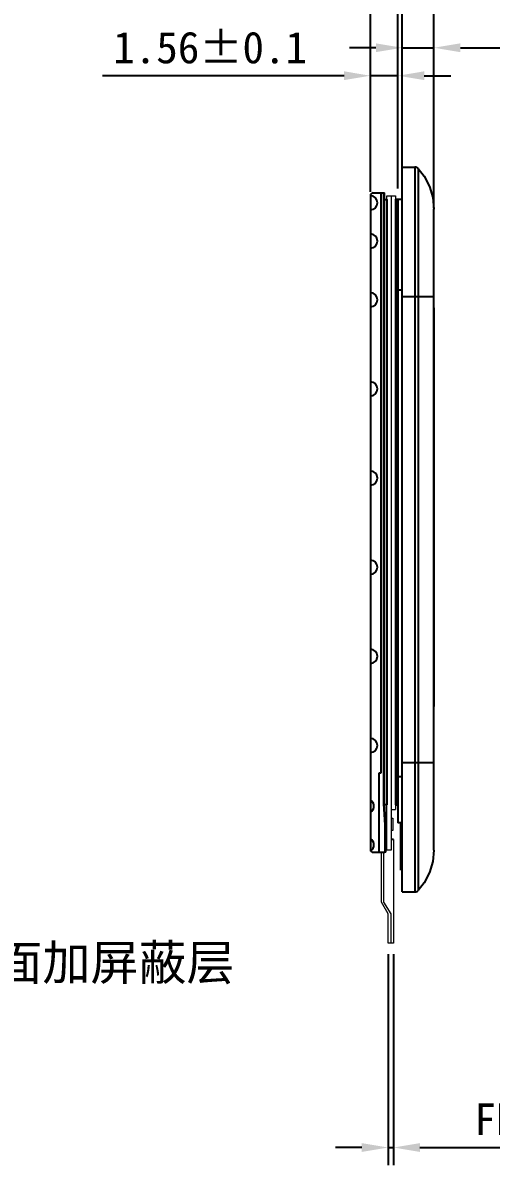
# Model space of a CAD drawing. Header units: millimetres. Extents: x -211 to 1637, y 270 to 770.
# Drawn here: x -120.5 to -93.9, y 513.4 to 578.3 of the extents above; entities that cross this region are included whole.
import ezdxf

# ---------------------------------------------------------------- set-up
doc = ezdxf.new("R2010")
doc.units = ezdxf.units.MM
for name, color, linetype in [('02___PRT_ALL_AXES', 7, 'Continuous'), ('BL-Housing', 7, 'Continuous'), ('BZ', 210, 'Continuous'), ('FPC', 5, 'Continuous'), ('标注', 3, 'Continuous')]:
    doc.layers.add(name, color=color, linetype=linetype)
doc.layers.add('BLU', color=2, linetype='Continuous', lineweight=5)
doc.layers.add('DIM1', color=7, linetype='Continuous', lineweight=13)
doc.styles.get("Standard").update_dxf_attribs({"font": 'txt', "bigfont": 'gbcbig.shx'})
doc.styles.add('宋体', font='')
doc.styles.get('宋体').set_extended_font_data('SimSun')
doc.dimstyles.new('ISO-25$0', dxfattribs={"dimtxt": 1.8, "dimasz": 1.5, "dimexe": 1, "dimexo": 0.625, "dimtad": 1, "dimdsep": 46, "dimtxsty": 'Standard', "dimcen": 2.5, "dimclrd": 3, "dimclre": 3, "dimclrt": 3, "dimadec": 0, "dimazin": 0, "dimtfac": 1, "dimtmove": 0, "dimatfit": 3, "dimfxl": 1, "dimarcsym": 0})
doc.dimstyles.new('副本 (2)Standard', dxfattribs={"dimscale": 2, "dimtxt": 1, "dimasz": 0.5, "dimexe": 0.5, "dimexo": 0.5, "dimgap": 0.3, "dimtad": 1, "dimzin": 0, "dimdsep": 46, "dimtxsty": 'Standard', "dimcen": 0, "dimclrd": 5, "dimclre": 5, "dimclrt": 256, "dimadec": 1, "dimazin": 0, "dimtol": 1, "dimtp": 0.05, "dimtm": 0.05, "dimtfac": 1, "dimtofl": 0, "dimtmove": 1, "dimatfit": 3, "dimfxl": 1, "dimtolj": 1, "dimtzin": 0, "dimarcsym": 0})

# ---------------------------------------------------------------- blocks, each defined once
blk = doc.blocks.new('*D46')
at = {"layer": '标注', "color": 3, "lineweight": -2}
for p, q in [((-98.944, 570.687), (-98.944, 577.844)), ((-97.144, 567.743), (-97.144, 577.844)), ((-100.444, 576.844), (-101.944, 576.844)), ((-98.944, 576.844), (-97.144, 576.844)), ((-95.644, 576.844), (-81.793, 576.844))]:
    blk.add_line(p, q, dxfattribs=at)
at = {"layer": '标注', "color": 3}
for points in [[(-100.444, 577.094), (-100.444, 576.594), (-98.944, 576.844)], [(-95.644, 577.094), (-95.644, 576.594), (-97.144, 576.844)]]:
    blk.add_solid(points, dxfattribs=at)
at = {"layer": '标注', "color": 3, "insert": (-87.953, 578.434), "char_height": 1.8, "attachment_point": 5, "style": '宋体'}
blk.add_mtext('1.8%%P0.05', dxfattribs=at)
blk = doc.blocks.new('jsfj')
at = {"layer": 'DIM1', "color": 0}
for p, q in [((1281.377, -361.327), (1281.377, -396.161)), ((1281.627, -361.327), (1281.627, -398.461)), ((1281.877, -361.327), (1281.627, -361.327)), ((1281.877, -398.461), (1281.877, -361.327)), ((1281.627, -396.663), (1281.527, -396.663)), ((1281.527, -396.663), (1281.527, -397.361)), ((1281.527, -397.361), (1281.627, -397.361)), ((1281.627, -398.461), (1281.877, -398.461))]:
    blk.add_line(p, q, dxfattribs=at)
at = {"layer": 'DIM1'}
for p, q in [((1281.627, -361.327), (1281.377, -361.327)), ((1281.627, -396.161), (1281.377, -396.161))]:
    blk.add_line(p, q, dxfattribs=at)
blk = doc.blocks.new('sdfa')
at = {"color": 2}
for points in [[(1199.178, -387.948), (1199.048, -387.948), (1199.048, -353.582), (1199.178, -353.582)], [(1199.678, -387.948), (1199.808, -387.948), (1199.808, -353.582), (1199.678, -353.582)]]:
    blk.add_lwpolyline(points, close=True, dxfattribs=at)
blk.add_blockref('jsfj', (-82.199, 7.945))
blk = doc.blocks.new('*D6')
at = {"layer": '标注', "color": 3, "lineweight": -2}
for p, q in [((-100.751, 569.031), (-100.751, 576.256)), ((-99.194, 568.861), (-99.194, 576.256)), ((-102.251, 575.256), (-115.971, 575.256)), ((-99.194, 575.256), (-100.751, 575.256)), ((-97.694, 575.256), (-96.194, 575.256))]:
    blk.add_line(p, q, dxfattribs=at)
at = {"layer": '标注', "color": 3}
for points in [[(-102.251, 575.506), (-102.251, 575.006), (-100.751, 575.256)], [(-97.694, 575.506), (-97.694, 575.006), (-99.194, 575.256)]]:
    blk.add_solid(points, dxfattribs=at)
at = {"layer": '标注', "color": 3, "insert": (-109.861, 576.846), "char_height": 1.8, "attachment_point": 5, "style": '宋体'}
blk.add_mtext('{\\fSimSun|b0|i0|c134|p2;1.56%%p0.1}', dxfattribs=at)
blk = doc.blocks.new('*D26')
at = {"layer": '标注', "color": 3, "lineweight": -2}
for p, q in [((-100.754, 568.667), (-100.754, 589.522)), ((-97.144, 567.743), (-97.144, 589.522)), ((-102.254, 588.522), (-103.754, 588.522)), ((-100.754, 588.522), (-97.144, 588.522)), ((-95.644, 588.522), (-88.184, 588.522))]:
    blk.add_line(p, q, dxfattribs=at)
at = {"layer": '标注', "color": 3}
for points in [[(-102.254, 588.772), (-102.254, 588.272), (-100.754, 588.522)], [(-95.644, 588.772), (-95.644, 588.272), (-97.144, 588.522)]]:
    blk.add_solid(points, dxfattribs=at)
at = {"layer": '标注', "color": 3, "insert": (-91.164, 590.047), "char_height": 1.8, "attachment_point": 5, "style": '宋体'}
blk.add_mtext('3.61', dxfattribs=at)
blk = doc.blocks.new('*D29')
at = {"layer": '标注', "color": 3, "lineweight": -2}
for p, q in [((-99.194, 568.861), (-99.194, 581.877)), ((-98.944, 568.861), (-98.944, 581.877)), ((-100.694, 580.877), (-102.194, 580.877)), ((-99.194, 580.877), (-98.944, 580.877)), ((-97.444, 580.877), (-89.854, 580.877))]:
    blk.add_line(p, q, dxfattribs=at)
at = {"layer": '标注', "color": 3}
for points in [[(-100.694, 581.127), (-100.694, 580.627), (-99.194, 580.877)], [(-97.444, 581.127), (-97.444, 580.627), (-98.944, 580.877)]]:
    blk.add_solid(points, dxfattribs=at)
at = {"layer": '标注', "color": 3, "insert": (-92.899, 582.402), "char_height": 1.8, "attachment_point": 5, "style": '宋体'}
blk.add_mtext('0.25', dxfattribs=at)
blk = doc.blocks.new('*D7')
at = {"color": 3, "lineweight": -2}
for p, q in [((-99.744, 525.396), (-99.744, 513.413)), ((-99.444, 525.396), (-99.444, 513.413)), ((-101.244, 514.413), (-102.744, 514.413)), ((-99.744, 514.413), (-99.444, 514.413)), ((-97.944, 514.413), (-74.294, 514.413))]:
    blk.add_line(p, q, dxfattribs=at)
at = {"color": 3}
for points in [[(-101.244, 514.663), (-101.244, 514.163), (-99.744, 514.413)], [(-97.944, 514.663), (-97.944, 514.163), (-99.444, 514.413)]]:
    blk.add_solid(points, dxfattribs=at)
at = {"color": 3, "insert": (-85.049, 516.003), "char_height": 1.8, "attachment_point": 5, "style": '宋体'}
blk.add_mtext('FPC+PI=0.3%%p0.03', dxfattribs=at)

msp = doc.modelspace()

# ---------------------------------------------------------------- linework, layer by layer
at = {"color": 7, "linetype": 'Continuous'}
for p, q in [((-98.94425, 570.06168), (-98.22238, 570.06168)), ((-98.94425, 528.92687), (-98.94425, 570.06166)), ((-98.22238, 570.06168), (-98.22238, 528.92685)), ((-98.03818, 569.98071), (-98.03818, 529.00782)), ((-98.94425, 563.08627), (-99.19425, 563.08627)), ((-98.94425, 562.71535), (-97.14425, 562.71535)), ((-97.14425, 562.08627), (-97.14425, 539.45227)), ((-98.94425, 536.27318), (-97.14425, 536.27318)), ((-98.94425, 535.45227), (-99.19425, 535.45227)), ((-99.04425, 532.85227), (-99.04425, 530.15227)), ((-99.04425, 531.35227), (-98.94425, 531.35227)), ((-99.04425, 530.35227), (-98.94425, 530.35227)), ((-98.94425, 528.92685), (-98.22238, 528.92685))]:
    msp.add_line(p, q, dxfattribs=at)
at = {"color": 6, "linetype": 'Continuous'}
for p, q in [((-98.94425, 568.23627), (-99.19425, 568.23627)), ((-99.19425, 568.23627), (-99.19425, 532.85227)), ((-98.94425, 532.85227), (-99.19425, 532.85227))]:
    msp.add_line(p, q, dxfattribs=at)
at = {"color": 3}
msp.add_line((-99.44425, 531.90227), (-99.57425, 531.90227), dxfattribs=at)
msp.add_line((-99.44425, 531.90227), (-99.57425, 531.90227), dxfattribs=at)
at = {"color": 7, "linetype": 'Continuous'}
for centre, start, end in [((-98.22238, 569.81169), 42.5406382, 90.0000005), ((-98.22238, 529.17685), 269.9999995, 317.4593618)]:
    msp.add_arc(centre, 0.25, start, end, dxfattribs=at)
at = {"layer": '02___PRT_ALL_AXES', "color": 7, "linetype": 'Continuous'}
msp.add_line((-97.14425, 531.30191), (-97.14425, 567.68662), dxfattribs=at)
for points in [[(-98.03818, 569.98071), (-97.70367, 569.55196), (-97.39633, 568.96961), (-97.20801, 568.33979), (-97.14425, 567.68668)], [(-97.14425, 531.30185), (-97.20801, 530.64875), (-97.39633, 530.01892), (-97.70367, 529.43658), (-98.03818, 529.00782)]]:
    msp.add_lwpolyline(points, dxfattribs=at)
at = {"layer": 'BL-Housing'}
for p, q in [((-100.16373, 568.60227), (-100.01373, 568.60227)), ((-100.01373, 568.60227), (-100.01373, 533.92227)), ((-100.01373, 533.92227), (-99.94373, 532.72227)), ((-99.94373, 532.72227), (-99.94373, 531.17227)), ((-100.27373, 531.17227), (-99.94373, 531.17227))]:
    msp.add_line(p, q, dxfattribs=at)
at = {"layer": 'BLU', "ltscale": 5}
for p, q in [((-99.95873, 568.60227), (-100.01373, 568.60227)), ((-99.95873, 568.60227), (-99.94873, 533.92227)), ((-99.94884, 533.92605), (-99.87884, 532.72605)), ((-99.87873, 532.72227), (-99.87873, 531.17227)), ((-99.94373, 531.17227), (-99.87873, 531.17227))]:
    msp.add_line(p, q, dxfattribs=at)
at = {"layer": 'BZ'}
for p, q in [((-100.75373, 568.45227), (-100.75373, 531.32227)), ((-100.60373, 568.60227), (-100.16373, 568.60227)), ((-100.16373, 568.60227), (-100.16373, 535.67227)), ((-100.27373, 535.67227), (-100.27373, 531.17227)), ((-100.16373, 535.67227), (-100.27373, 535.67227)), ((-100.60373, 531.17227), (-100.27373, 531.17227))]:
    msp.add_line(p, q, dxfattribs=at)
for centre, radius, start, end in [((-100.60373, 568.45227), 0.15, 90, 180), ((-100.75373, 568.04241), 0.4, 270, 90), ((-100.75373, 565.87239), 0.4, 270, 90), ((-100.75373, 562.53727), 0.4, 270, 90), ((-100.75373, 557.47727), 0.4, 270, 90), ((-100.75373, 552.41727), 0.4, 270, 90), ((-100.75373, 547.35727), 0.4, 270, 90), ((-100.75373, 542.29727), 0.4, 270, 90), ((-100.75373, 537.23727), 0.4, 270, 90), ((-100.95373, 533.79124), 0.4, 300, 60), ((-100.95373, 531.60132), 0.4, 302.0834213, 60), ((-100.60373, 531.32227), 0.15, 180, 270)]:
    msp.add_arc(centre, radius, start, end, dxfattribs=at)
at = {"layer": 'FPC', "lineweight": 5}
for p, q in [((-99.44425, 531.90227), (-99.44425, 526.02063)), ((-100.12097, 528.33806), (-100.12097, 531.17227)), ((-99.99097, 528.33806), (-99.99097, 531.17227)), ((-99.74425, 527.67563), (-100.12097, 528.33806)), ((-99.57425, 527.67563), (-99.99097, 528.33806)), ((-99.74425, 526.02063), (-99.74425, 527.67563)), ((-99.57425, 526.02063), (-99.57425, 527.67563)), ((-99.44425, 526.02063), (-99.74425, 526.02063))]:
    msp.add_line(p, q, dxfattribs=at)

# ---------------------------------------------------------------- block references
at = {"xscale": -1}
msp.add_blockref('sdfa', (1099.85398, 921.81876), dxfattribs=at)

# ---------------------------------------------------------------- texts
at = {"layer": 'FPC', "color": 2, "insert": (-124.84614, 525.92089), "char_height": 2, "width": 25.3636226, "attachment_point": 1}
msp.add_mtext('{\\fNSimSun|b0|i0|c134|p49;两面加屏蔽层}', dxfattribs=at)

# ---------------------------------------------------------------- dimensions: what is measured, and where the dimension line sits
dim = msp.add_linear_dim(base=(-99.74425, 514.41307), p1=(-99.44425, 526.02063), p2=(-99.74425, 526.02063), angle=180, text='FPC+PI=<>%%p0.03', dimstyle='ISO-25$0', override={"dimtxsty": '宋体'})
dim.commit()
dim.dimension.update_dxf_attribs({"geometry": '*D7', "text_midpoint": (-85.04925, 514.41307), "dimtype": 160})
at = {"layer": '标注'}
for base, p1, p2, picture, middle in [((-97.14425, 588.52211), (-100.75373, 568.04241), (-97.14425, 567.11806), '*D26', (-91.16425, 590.04711)), ((-98.94425, 580.87656), (-99.19425, 568.23627), (-98.94425, 568.23627), '*D29', (-92.89925, 582.40156))]:
    dim = msp.add_linear_dim(base=base, p1=p1, p2=p2, dimstyle='ISO-25$0', override={"dimtxsty": '宋体'}, dxfattribs=at)
    dim.commit()
    dim.dimension.update_dxf_attribs({"geometry": picture, "text_midpoint": middle})
dim = msp.add_linear_dim(base=(-98.94425, 576.8442), p1=(-97.14425, 567.11806), p2=(-98.94425, 570.06166), text='<>%%P0.05', dimstyle='ISO-25$0', override={"dimtxsty": '宋体'}, dxfattribs=at)
dim.commit()
dim.dimension.update_dxf_attribs({"geometry": '*D46', "text_midpoint": (-87.95333, 576.8442), "dimtype": 160})
dim = msp.add_linear_dim(base=(-100.75097, 575.25608), p1=(-99.19425, 568.23627), p2=(-100.75097, 568.4056), angle=180, text='{\\fSimSun|b0|i0|c134|p2;<>%%p0.1}', dimstyle='ISO-25$0', override={"dimtxsty": '宋体'}, dxfattribs=at)
dim.commit()
dim.dimension.update_dxf_attribs({"geometry": '*D6', "text_midpoint": (-109.86097, 576.84608)})

# ---------------------------------------------------------------- leaders
at = {"annotation_type": 0, "has_hookline": 1, "hookline_direction": 0, "text_width": 16.8603}
msp.add_leader([(-144.86985, 526.52381), (-132.04051, 524.9148), (-122.60853, 524.69617)], dimstyle='副本 (2)Standard', override={"dimgap": 0.3, "dimtad": 0}, dxfattribs=at)

doc.saveas('drawing.dxf')
